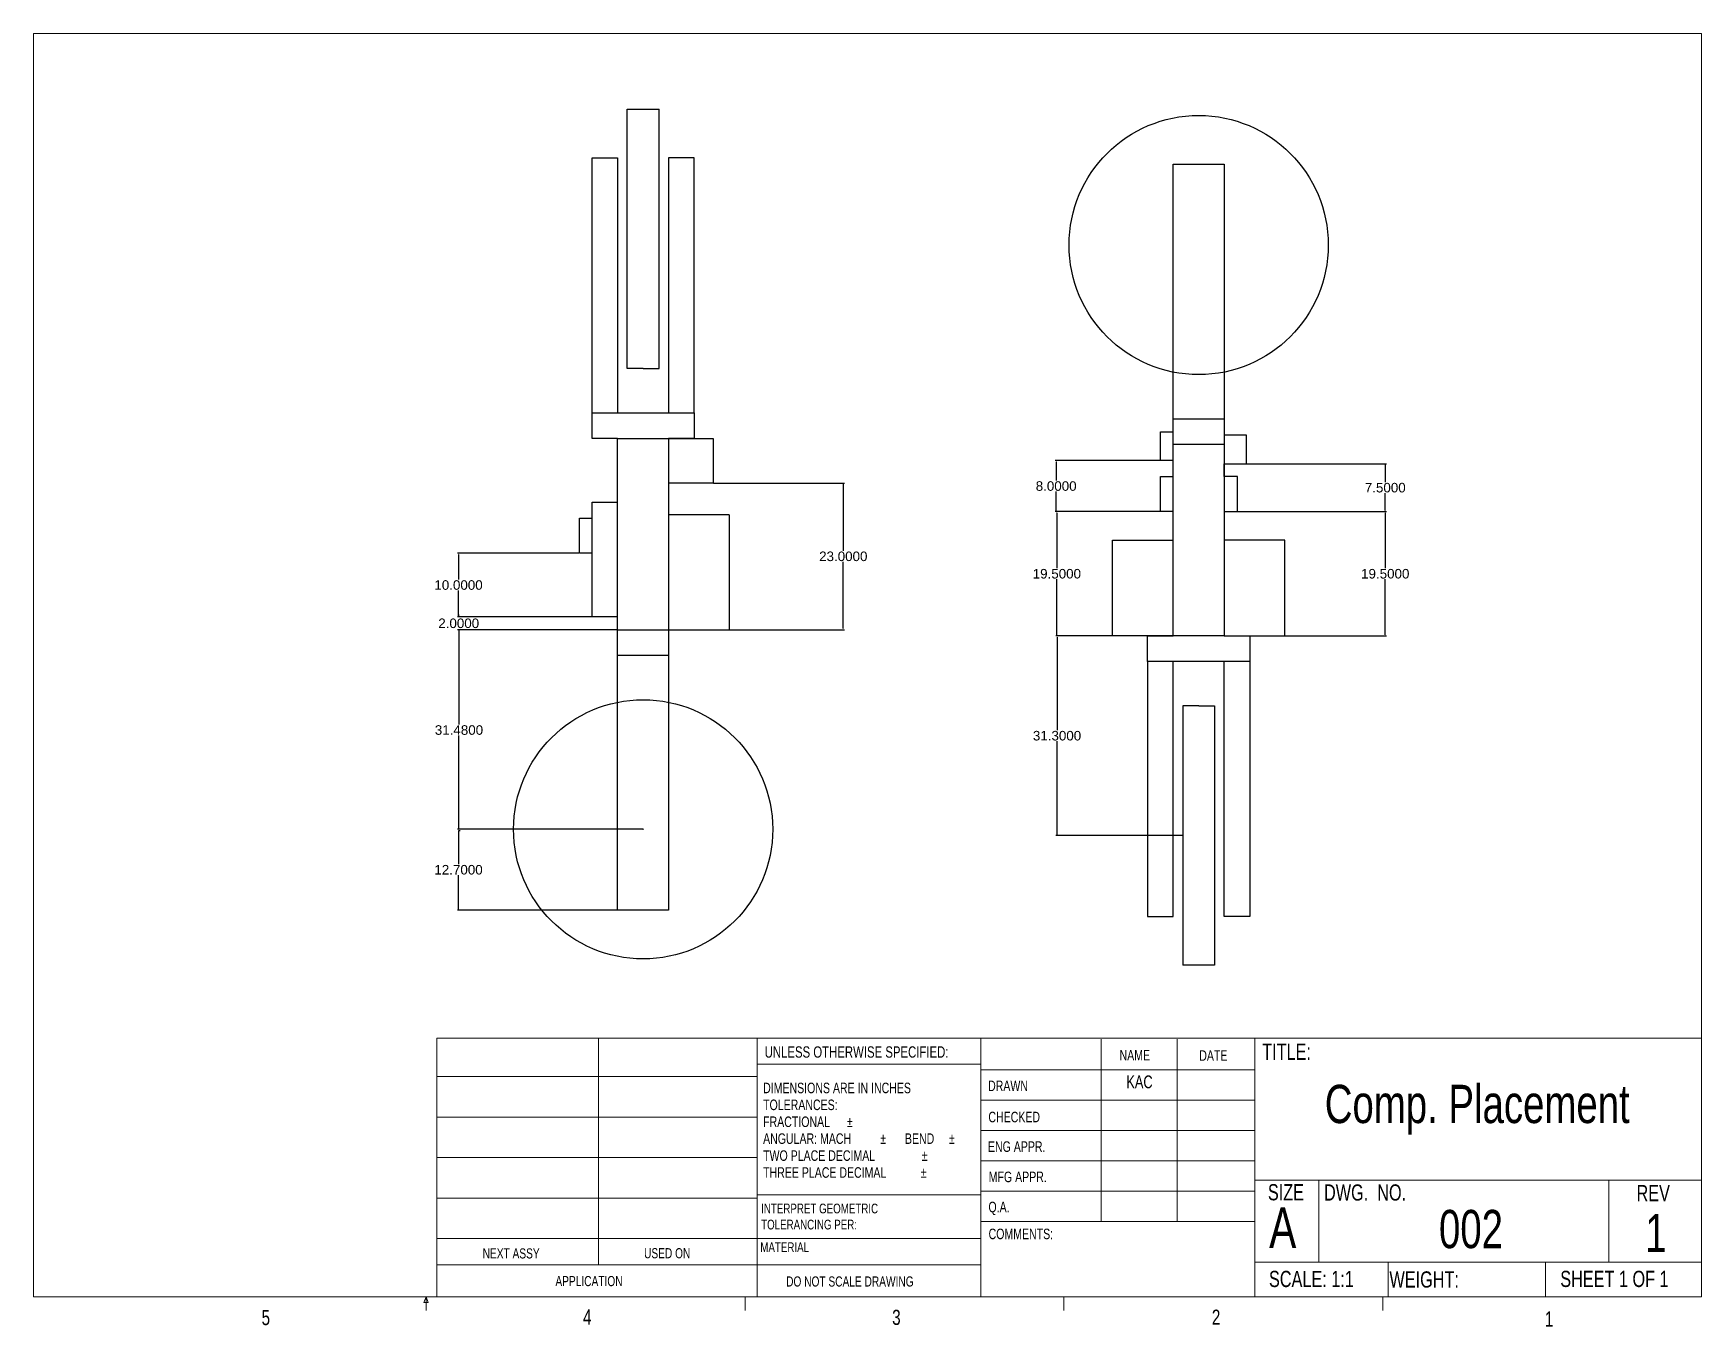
# Model space of a CAD drawing. Header units: inches. Extents: x -96 to 166, y -78 to 125.
import ezdxf
from ezdxf.enums import TextEntityAlignment as Align

# ---------------------------------------------------------------- set-up
doc = ezdxf.new("R2010")
doc.units = ezdxf.units.IN
doc.header["$MEASUREMENT"] = 0
doc.layers.add('TITLEBLOCK', color=6, linetype='Continuous')
doc.styles.add('SLDTEXTSTYLE0', font='TXT', dxfattribs={"width": 0.75})
doc.styles.get("Standard").update_dxf_attribs({"font": 'arial.ttf'})
doc.dimstyles.get("Standard").update_dxf_attribs({"dimtxt": 1.5, "dimasz": 0.18, "dimexe": 0.18, "dimexo": 0.0625, "dimgap": 0.09, "dimtad": 0, "dimtih": 1, "dimtoh": 1, "dimdec": 4, "dimzin": 0, "dimdsep": 46, "dimtxsty": 'Standard', "dimcen": 0.09, "dimadec": 0, "dimazin": 0, "dimtfac": 1, "dimtdec": 4, "dimtofl": 0, "dimtmove": 0, "dimatfit": 3, "dimfxl": 1, "dimtolj": 1, "dimtzin": 0, "dimarcsym": 0})

# ---------------------------------------------------------------- blocks, each defined once
blk = doc.blocks.new('TITLEBLOCK-A')
at = {"layer": 'TITLEBLOCK', "linetype": 'Continuous', "lineweight": 0}
for p, q in [((8.38, 208.08), (270, 208.08)), ((8.38, 208.08), (8.38, 9.96)), ((270, 9.96), (270, 208.08)), ((71.65, 50.53), (270, 50.53)), ((71.65, 9.96), (71.65, 50.53)), ((97, 50.53), (97, 14.94)), ((121.87, 9.96), (121.87, 50.53)), ((156.96, 50.53), (156.96, 9.96)), ((175.86, 50.33), (175.86, 21.75)), ((187.76, 50.33), (187.76, 21.75)), ((199.93, 50.53), (199.93, 9.96)), ((71.65, 44.49), (121.87, 44.49)), ((156.96, 46.41), (121.87, 46.41)), ((156.96, 45.57), (199.93, 45.57)), ((156.96, 40.8), (199.93, 40.8)), ((71.65, 38.14), (121.87, 38.14)), ((156.96, 36.04), (199.93, 36.04)), ((71.65, 31.79), (121.87, 31.79)), ((199.93, 31.28), (156.96, 31.28)), ((199.93, 26.52), (156.96, 26.52)), ((199.93, 28.24), (270, 28.24)), ((209.98, 28.24), (209.98, 15.37)), ((255.47, 28.24), (255.47, 15.37)), ((71.65, 25.44), (121.87, 25.44)), ((121.87, 25.93), (156.96, 25.93)), ((199.93, 21.75), (156.96, 21.75)), ((71.65, 19.09), (121.87, 19.09)), ((121.87, 19.07), (156.96, 19.07)), ((71.65, 14.94), (156.96, 14.94)), ((199.93, 15.37), (270, 15.37)), ((220.84, 15.37), (220.84, 9.96)), ((245.52, 15.37), (245.52, 9.96)), ((270, 9.96), (8.38, 9.96)), ((69.63, 9.08), (69.97, 9.96)), ((70.29, 9.08), (69.63, 9.08)), ((69.97, 9.96), (69.97, 7.8)), ((69.97, 9.96), (70.29, 9.08)), ((119.98, 9.96), (119.98, 7.8)), ((169.98, 9.96), (169.98, 7.8)), ((219.99, 9.96), (219.99, 7.8))]:
    blk.add_line(p, q, dxfattribs=at)
at = {"layer": 'TITLEBLOCK', "linetype": 'Continuous', "lineweight": 0, "attachment_point": 1, "style": 'SLDTEXTSTYLE0'}
for s, insert, char_height in [('UNLESS OTHERWISE SPECIFIED:', (123.06, 49.23), 1.778), ('NAME', (178.72, 48.66), 1.651), ('DATE', (191.22, 48.61), 1.651), ('TITLE:', (201.09, 49.65), 2.54), ('DIMENSIONS ARE IN INCHES', (122.82, 43.53), 1.651), ('DRAWN', (158.1, 43.86), 1.651), ('TOLERANCES:', (122.82, 40.88), 1.651), ('FRACTIONAL', (122.82, 38.23), 1.651), ('%%p', (135.96, 38.23), 1.651), ('CHECKED', (158.15, 38.97), 1.651), ('ANGULAR: MACH', (122.82, 35.58), 1.651), ('%%p', (141.19, 35.58), 1.651), ('     BEND ', (142.76, 35.58), 1.651), ('%%p', (151.97, 35.58), 1.651), ('ENG APPR.', (158.08, 34.33), 1.651), ('TWO PLACE DECIMAL    ', (122.82, 32.92), 1.651), ('%%p', (147.7, 32.92), 1.651), ('THREE PLACE DECIMAL  ', (122.82, 30.27), 1.651), ('%%p', (147.55, 30.27), 1.651), ('MFG APPR.', (158.2, 29.58), 1.651), ('SIZE', (201.98, 27.62), 2.54), ('DWG.  NO.', (210.78, 27.58), 2.54), ('REV', (259.79, 27.48), 2.54), ('INTERPRET GEOMETRIC', (122.51, 24.56), 1.524), ('Q.A.', (158.16, 24.86), 1.651), ('A', (202.18, 23.98), 6.35), ('TOLERANCING PER:', (122.51, 22.04), 1.524), ('MATERIAL', (122.38, 18.49), 1.524), ('COMMENTS:', (158.18, 20.64), 1.651), ('NEXT ASSY', (78.84, 17.55), 1.587), ('USED ON', (104.15, 17.58), 1.587), ('APPLICATION', (90.25, 13.21), 1.5875), ('DO NOT SCALE DRAWING', (126.43, 13.15), 1.5875), ('SCALE: 1:1', (202.15, 14.02), 2.54), ('WEIGHT: ', (221.04, 13.94), 2.54), ('SHEET 1 OF 1', (247.83, 14.03), 2.54), ('5', (44.17, 7.89), 2.38), ('4', (94.58, 7.97), 2.38), ('3', (143.06, 7.92), 2.38), ('2', (193.19, 7.94), 2.38), ('1', (245.41, 7.65), 2.38)]:
    blk.add_mtext(s, dxfattribs=dict(at, insert=insert, char_height=char_height))
at = {"layer": 'TITLEBLOCK', "style": 'SLDTEXTSTYLE0', "width": 0.75}
for tag, height, p in [('DRAWN_BY', 2, (181.84, 43.66)), ('TITLE', 6, (234.81, 39.45)), ('DWG_NO', 6, (233.83, 20.58)), ('REV', 6, (262.83, 19.96))]:
    blk.add_attdef(tag, text='', height=height, dxfattribs=at).set_placement(p, align=Align.MIDDLE)
blk = doc.blocks.new('*D78')
at = {"color": 0, "lineweight": -2}
for p, q in [((-0.02, 0), (-29.13, 0)), ((-28.95, -0.18), (-28.95, -5.49)), ((-28.95, -12.52), (-28.95, -7.21)), ((-4.06, -12.7), (-29.13, -12.7))]:
    blk.add_line(p, q, dxfattribs=at)
at = {"color": 0}
for points in [[(-28.92, -0.18), (-28.98, -0.18), (-28.95, 0)], [(-28.98, -12.52), (-28.92, -12.52), (-28.95, -12.7)]]:
    blk.add_solid(points, dxfattribs=at)
at = {"layer": 'Defpoints', "color": 0}
for p in [(-28.95, 0), (0.04, 0), (-4, -12.7)]:
    blk.add_point(p, dxfattribs=at)
at = {"color": 0, "insert": (-28.95, -6.35), "char_height": 1.5, "attachment_point": 5}
blk.add_mtext('\\A1;12.7000', dxfattribs=at)
blk = doc.blocks.new('*D80')
at = {"color": 0, "lineweight": -2}
for p, q in [((-10.06, 43.3), (-29.13, 43.3)), ((-28.95, 43.12), (-28.95, 39.16)), ((-28.95, 33.48), (-28.95, 37.44)), ((-8.12, 33.3), (-29.13, 33.3))]:
    blk.add_line(p, q, dxfattribs=at)
at = {"color": 0}
for points in [[(-28.92, 43.12), (-28.98, 43.12), (-28.95, 43.3)], [(-28.98, 33.48), (-28.92, 33.48), (-28.95, 33.3)]]:
    blk.add_solid(points, dxfattribs=at)
at = {"layer": 'Defpoints', "color": 0}
for p in [(-28.95, 43.3), (-10, 43.3), (-8.06, 33.3)]:
    blk.add_point(p, dxfattribs=at)
at = {"color": 0, "insert": (-28.95, 38.3), "char_height": 1.5, "attachment_point": 5}
blk.add_mtext('\\A1;10.0000', dxfattribs=at)
blk = doc.blocks.new('*D82')
at = {"color": 0, "lineweight": -2}
for p, q in [((11.06, 54.3), (31.57, 54.3)), ((31.39, 54.12), (31.39, 43.66)), ((31.39, 31.48), (31.39, 41.94)), ((13.56, 31.3), (31.57, 31.3))]:
    blk.add_line(p, q, dxfattribs=at)
at = {"color": 0}
for points in [[(31.42, 54.12), (31.36, 54.12), (31.39, 54.3)], [(31.36, 31.48), (31.42, 31.48), (31.39, 31.3)]]:
    blk.add_solid(points, dxfattribs=at)
at = {"layer": 'Defpoints', "color": 0}
for p in [(11, 54.3), (31.39, 54.3), (13.5, 31.3)]:
    blk.add_point(p, dxfattribs=at)
at = {"color": 0, "insert": (31.39, 42.8), "char_height": 1.5, "attachment_point": 5}
blk.add_mtext('\\A1;23.0000', dxfattribs=at)
blk = doc.blocks.new('*D83')
at = {"color": 0, "lineweight": -2}
for p, q in [((73.56, 30.32), (64.73, 30.32)), ((64.91, 30.14), (64.91, 15.53)), ((64.91, -0.8), (64.91, 13.82)), ((84.56, -0.98), (64.73, -0.98))]:
    blk.add_line(p, q, dxfattribs=at)
at = {"color": 0}
for points in [[(64.94, 30.14), (64.88, 30.14), (64.91, 30.32)], [(64.88, -0.8), (64.94, -0.8), (64.91, -0.98)]]:
    blk.add_solid(points, dxfattribs=at)
at = {"layer": 'Defpoints', "color": 0}
for p in [(64.91, 30.32), (73.62, 30.32), (84.62, -0.98)]:
    blk.add_point(p, dxfattribs=at)
at = {"color": 0, "insert": (64.91, 14.67), "char_height": 1.5, "attachment_point": 5}
blk.add_mtext('\\A1;31.3000', dxfattribs=at)
blk = doc.blocks.new('*D84')
at = {"color": 0, "lineweight": -2}
for p, q in [((82.06, 49.82), (64.7, 49.82)), ((64.88, 49.64), (64.88, 40.93)), ((64.88, 30.5), (64.88, 39.22)), ((79.06, 30.32), (64.7, 30.32))]:
    blk.add_line(p, q, dxfattribs=at)
at = {"color": 0}
for points in [[(64.91, 49.64), (64.85, 49.64), (64.88, 49.82)], [(64.85, 30.5), (64.91, 30.5), (64.88, 30.32)]]:
    blk.add_solid(points, dxfattribs=at)
at = {"layer": 'Defpoints', "color": 0}
for p in [(64.88, 49.82), (82.12, 49.82), (79.12, 30.32)]:
    blk.add_point(p, dxfattribs=at)
at = {"color": 0, "insert": (64.88, 40.07), "char_height": 1.5, "attachment_point": 5}
blk.add_mtext('\\A1;19.5000', dxfattribs=at)
blk = doc.blocks.new('*D85')
at = {"color": 0, "lineweight": -2}
for p, q in [((81.06, 57.82), (64.59, 57.82)), ((64.77, 57.64), (64.77, 54.68)), ((64.77, 50), (64.77, 52.97)), ((81.06, 49.82), (64.59, 49.82))]:
    blk.add_line(p, q, dxfattribs=at)
at = {"color": 0}
for points in [[(64.8, 57.64), (64.74, 57.64), (64.77, 57.82)], [(64.74, 50), (64.8, 50), (64.77, 49.82)]]:
    blk.add_solid(points, dxfattribs=at)
at = {"layer": 'Defpoints', "color": 0}
for p in [(64.77, 57.82), (81.12, 57.82), (81.12, 49.82)]:
    blk.add_point(p, dxfattribs=at)
at = {"color": 0, "insert": (64.77, 53.82), "char_height": 1.5, "attachment_point": 5}
blk.add_mtext('\\A1;8.0000', dxfattribs=at)
blk = doc.blocks.new('*D86')
at = {"color": 0, "lineweight": -2}
for p, q in [((93.25, 49.82), (116.56, 49.82)), ((116.38, 49.64), (116.38, 40.93)), ((116.38, 30.5), (116.38, 39.22)), ((95.18, 30.32), (116.56, 30.32))]:
    blk.add_line(p, q, dxfattribs=at)
at = {"color": 0}
for points in [[(116.41, 49.64), (116.35, 49.64), (116.38, 49.82)], [(116.35, 30.5), (116.41, 30.5), (116.38, 30.32)]]:
    blk.add_solid(points, dxfattribs=at)
at = {"layer": 'Defpoints', "color": 0}
for p in [(93.19, 49.82), (116.38, 49.82), (95.12, 30.32)]:
    blk.add_point(p, dxfattribs=at)
at = {"color": 0, "insert": (116.38, 40.07), "char_height": 1.5, "attachment_point": 5}
blk.add_mtext('\\A1;19.5000', dxfattribs=at)
blk = doc.blocks.new('*D87')
at = {"color": 0, "lineweight": -2}
for p, q in [((94.68, 57.32), (116.56, 57.32)), ((116.38, 57.14), (116.38, 54.43)), ((116.38, 50), (116.38, 52.72)), ((93.31, 49.82), (116.56, 49.82))]:
    blk.add_line(p, q, dxfattribs=at)
at = {"color": 0}
for points in [[(116.41, 57.14), (116.35, 57.14), (116.38, 57.32)], [(116.35, 50), (116.41, 50), (116.38, 49.82)]]:
    blk.add_solid(points, dxfattribs=at)
at = {"layer": 'Defpoints', "color": 0}
for p in [(94.62, 57.32), (116.38, 57.32), (93.25, 49.82)]:
    blk.add_point(p, dxfattribs=at)
at = {"color": 0, "insert": (116.38, 53.57), "char_height": 1.5, "attachment_point": 5}
blk.add_mtext('\\A1;7.5000', dxfattribs=at)
blk = doc.blocks.new('*D88')
at = {"color": 0, "lineweight": -2}
for p, q in [((-4.06, 31.3), (-29.06, 31.3)), ((-28.88, 31.12), (-28.88, 16.42)), ((-28.88, 0), (-28.88, 14.7)), ((-28.86, -0.18), (-28.7, -0.18))]:
    blk.add_line(p, q, dxfattribs=at)
at = {"color": 0}
for points in [[(-28.85, 31.12), (-28.91, 31.12), (-28.88, 31.3)], [(-28.91, 0), (-28.85, 0), (-28.88, -0.18)]]:
    blk.add_solid(points, dxfattribs=at)
at = {"layer": 'Defpoints', "color": 0}
for p in [(-28.88, 31.3), (-4, 31.3), (-28.92, -0.18)]:
    blk.add_point(p, dxfattribs=at)
at = {"color": 0, "insert": (-28.88, 15.56), "char_height": 1.5, "attachment_point": 5}
blk.add_mtext('\\A1;31.4800', dxfattribs=at)
blk = doc.blocks.new('*D89')
at = {"color": 0, "lineweight": -2}
for p, q in [((-4.06, 33.3), (-29.1, 33.3)), ((-28.92, 33.3), (-28.92, 33.66)), ((-4.06, 31.3), (-29.1, 31.3)), ((-28.92, 31.3), (-28.92, 30.94))]:
    blk.add_line(p, q, dxfattribs=at)
at = {"color": 0}
for points in [[(-28.95, 33.48), (-28.89, 33.48), (-28.92, 33.3)], [(-28.89, 31.12), (-28.95, 31.12), (-28.92, 31.3)]]:
    blk.add_solid(points, dxfattribs=at)
at = {"layer": 'Defpoints', "color": 0}
for p in [(-28.92, 33.3), (-4, 33.3), (-4, 31.3)]:
    blk.add_point(p, dxfattribs=at)
at = {"color": 0, "insert": (-28.92, 32.3), "char_height": 1.5, "attachment_point": 5}
blk.add_mtext('\\A1;2.0000', dxfattribs=at)

msp = doc.modelspace()

# ---------------------------------------------------------------- linework, layer by layer
for p, q in [((-2.5, 72.28), (-2.5, 112.92)), ((-2.5, 112.92), (2.5, 112.92)), ((2.5, 72.28), (2.5, 112.92)), ((-8, 65.3), (-8, 105.3)), ((-8, 105.3), (-4, 105.3)), ((-4, 105.3), (-4, 65.3)), ((8, 105.3), (4, 105.3)), ((4, 105.3), (4, 65.3)), ((8, 65.3), (8, 105.3)), ((83.12092, 64.32102), (83.12092, 104.32102)), ((83.12092, 104.32102), (91.12092, 104.32102)), ((91.12092, 104.32102), (91.12092, 64.32102)), ((0, 72.28), (-2.5, 72.28)), ((0, 72.28), (1.5, 72.28)), ((1.5, 72.28), (2.5, 72.28)), ((-8, 61.3), (-8, 65.3)), ((-8, 65.3), (8, 65.3)), ((8, 65.3), (8, 61.3)), ((87.12092, 64.32102), (83.12092, 64.32102)), ((83.12092, 60.32102), (83.12092, 64.32102)), ((91.12092, 64.32102), (87.12092, 64.32102)), ((91.12092, 64.32102), (91.12092, 60.32102)), ((-4, 61.3), (-8, 61.3)), ((-4, 31.3), (-4, 61.3)), ((-4, 61.3), (4, 61.3)), ((4, 61.3), (4, 31.3)), ((8, 61.3), (4, 61.3)), ((4, 61.3), (6, 61.3)), ((4, 61.3), (11, 61.3)), ((11, 61.3), (11, 54.3)), ((81.12092, 57.82102), (81.12092, 62.32102)), ((81.12092, 62.32102), (83.12092, 62.32102)), ((91.12092, 60.32102), (83.12092, 60.32102)), ((83.12092, 30.32102), (83.12092, 60.32102)), ((94.62092, 61.82102), (91.12092, 61.82102)), ((91.12092, 60.32102), (91.12092, 30.32102)), ((94.62092, 57.32102), (94.62092, 61.82102)), ((83.12092, 57.82102), (81.12092, 57.82102)), ((83.12092, 55.32102), (83.12092, 57.82102)), ((81.12092, 49.82102), (81.12092, 55.32102)), ((81.12092, 55.32102), (83.12092, 55.32102)), ((91.12092, 55.32102), (91.12092, 57.32102)), ((91.12092, 57.32102), (94.62092, 57.32102)), ((93.18879, 55.32102), (91.12092, 55.32102)), ((93.18879, 49.82102), (93.18879, 55.32102)), ((11, 54.3), (4, 54.3)), ((-8, 33.3), (-8, 51.3)), ((-8, 51.3), (-4, 51.3)), ((83.12092, 49.82102), (81.12092, 49.82102)), ((83.12092, 45.32102), (83.12092, 49.82102)), ((91.18879, 49.82102), (93.18879, 49.82102)), ((-10, 43.3), (-10, 48.8)), ((-10, 48.8), (-8, 48.8)), ((13.5, 49.3), (4, 49.3)), ((13.5, 49.3), (13.5, 31.3)), ((73.62092, 30.32102), (73.62092, 45.32102)), ((73.62092, 45.32102), (83.12092, 45.32102)), ((100.62092, 45.32102), (91.12092, 45.32102)), ((100.62092, 30.32102), (100.62092, 45.32102)), ((-8, 43.3), (-10, 43.3)), ((-8, 33.3), (-8, 43.3)), ((-4, 33.3), (-8, 33.3)), ((-4, 31.3), (-4, 33.3)), ((-4, 27.3), (-4, 31.3)), ((-4, 31.3), (4, 31.3)), ((-4, 31.3), (-4, 31.3)), ((4, 31.3), (4, 27.3)), ((4, 31.3), (13.5, 31.3)), ((83.12092, 30.32102), (73.62092, 30.32102)), ((79.12092, 26.32102), (79.12092, 30.32102)), ((79.12092, 30.32102), (83.12092, 30.32102)), ((83.12092, 30.32102), (81.12092, 30.32102)), ((91.12092, 30.32102), (83.12092, 30.32102)), ((91.12092, 30.32102), (95.12092, 30.32102)), ((91.12092, 30.32102), (100.62092, 30.32102)), ((95.12092, 30.32102), (95.12092, 26.32102)), ((-4, -12.7), (-4, 27.3)), ((-4, 27.3), (0, 27.3)), ((0, 27.3), (4, 27.3)), ((4, 27.3), (4, -12.7)), ((95.12092, 26.32102), (79.12092, 26.32102)), ((79.12092, 26.32102), (79.12092, -13.67898)), ((83.12092, -13.67898), (83.12092, 26.32102)), ((91.12092, -13.67898), (91.12092, 26.32102)), ((95.12092, 26.32102), (95.12092, -13.67898)), ((85.62092, 19.34102), (84.62092, 19.34102)), ((84.62092, 19.34102), (84.62092, -21.29898)), ((87.12092, 19.34102), (85.62092, 19.34102)), ((87.12092, 19.34102), (89.62092, 19.34102)), ((89.62092, 19.34102), (89.62092, -21.29898)), ((-0.045, 0), (0.045, 0)), ((0, -0.045), (0, 0.045)), ((4, -12.7), (-4, -12.7)), ((79.12092, -13.67898), (83.12092, -13.67898)), ((95.12092, -13.67898), (91.12092, -13.67898)), ((89.62092, -21.29898), (84.62092, -21.29898))]:
    msp.add_line(p, q)
for centre in [(87.12092, 91.62102), (0, 0)]:
    msp.add_circle(centre, 20.32)

# ---------------------------------------------------------------- block references
msp.add_blockref('TITLEBLOCK-A', (-104.00483, -83.26152)).add_auto_attribs({'TITLE': 'Comp. Placement', 'REV': '1', 'DWG_NO': '002', 'DRAWN_BY': 'KAC'})

# ---------------------------------------------------------------- dimensions: what is measured, and where the dimension line sits
for base, p1, p2, picture, middle in [((64.76967, 57.82102), (81.12092, 49.82102), (81.12092, 57.82102), '*D85', (64.76967, 53.82102)), ((116.37573, 57.32102), (93.25129, 49.82102), (94.62092, 57.32102), '*D87', (116.37573, 53.57102)), ((31.38771, 54.3), (13.5, 31.3), (11, 54.3), '*D82', (31.38771, 42.8)), ((64.88409, 49.82102), (79.12092, 30.32102), (82.12092, 49.82102), '*D84', (64.88409, 40.07102)), ((116.37573, 49.82102), (95.12092, 30.32102), (93.18879, 49.82102), '*D86', (116.37573, 40.07102)), ((-28.95406, 43.3), (-8.0625, 33.3), (-10, 43.3), '*D80', (-28.95406, 38.3)), ((-28.92406, 33.3), (-4, 31.3), (-4, 33.3), '*D89', (-28.92406, 32.3)), ((-28.87778, 31.3), (-28.92406, -0.18), (-4, 31.3), '*D88', (-28.87778, 15.56)), ((64.91091, 30.32102), (84.62092, -0.97898), (73.62092, 30.32102), '*D83', (64.91091, 14.67102)), ((-28.95406, 0), (-4, -12.7), (0.045, 0), '*D78', (-28.95406, -6.35))]:
    dim = msp.add_linear_dim(base=base, p1=p1, p2=p2, angle=90, dimstyle='Standard')
    dim.commit()
    dim.dimension.update_dxf_attribs({"geometry": picture, "text_midpoint": middle})

doc.saveas('drawing.dxf')
